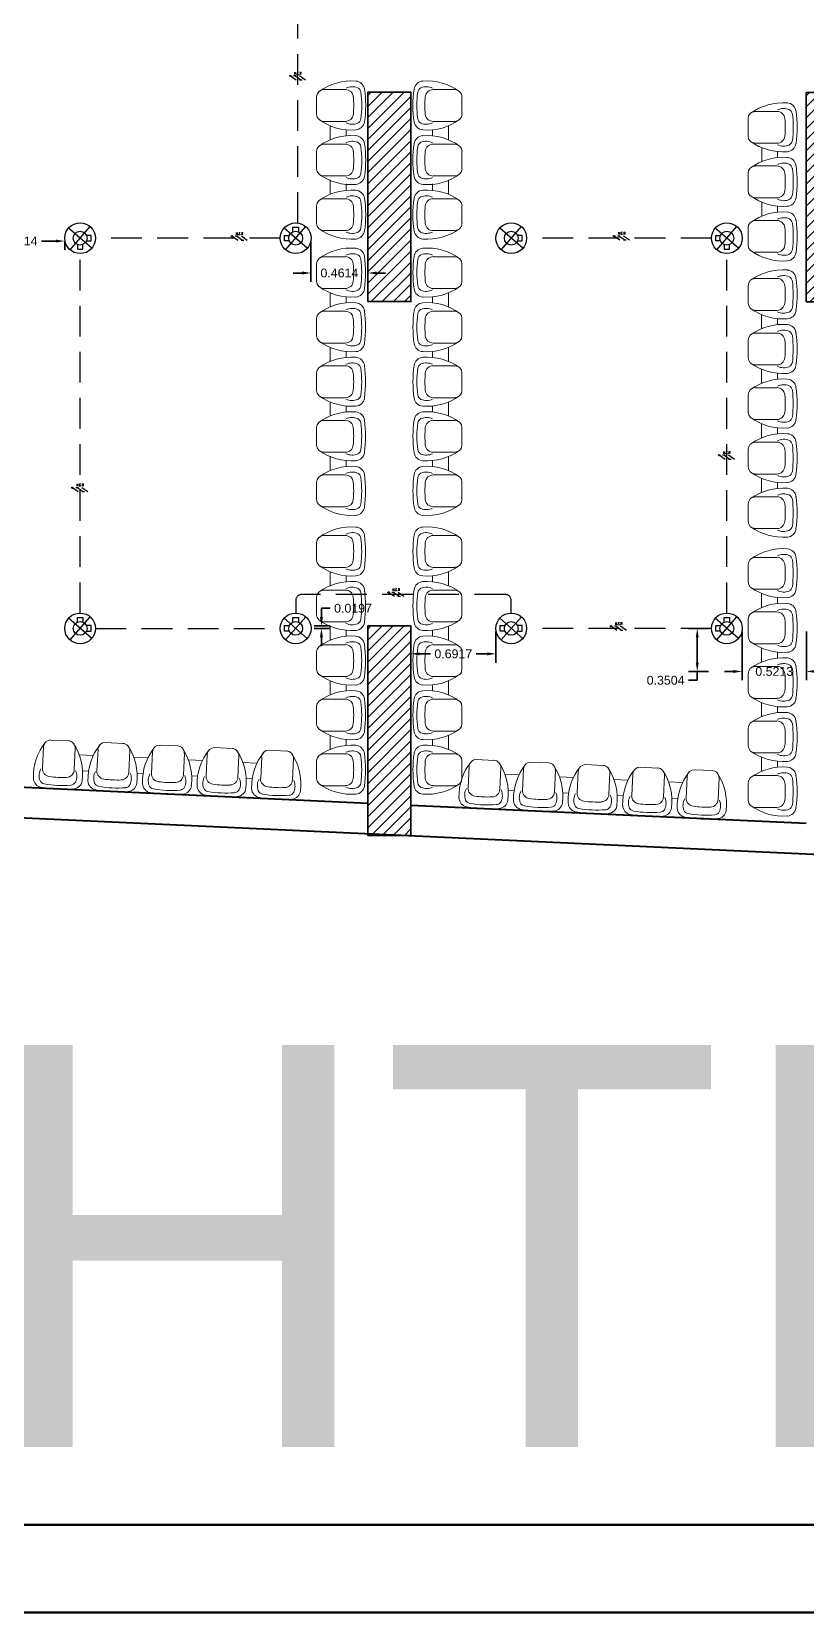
# Model space of a CAD drawing. Header units: inches. Extents: x 3955 to 4125, y 4886 to 4983.
# Drawn here: x 3981.01 to 3987.31, y 4916.64 to 4929.5 of the extents above; entities that cross this region are included whole.
import ezdxf
from ezdxf.enums import TextEntityAlignment as Align

# ---------------------------------------------------------------- set-up
doc = ezdxf.new("R2010")
doc.units = ezdxf.units.IN
doc.header["$MEASUREMENT"] = 0
doc.linetypes.add('ACAD_ISO03W100', pattern=[30, 12, -18])
doc.linetypes.add('HIDDEN', pattern=[0.375, 0.25, -0.125])
doc.layers.get('0').update_dxf_attribs({"lineweight": 35})
doc.layers.get('Defpoints').update_dxf_attribs({"lineweight": 25})
for name, color, linetype, lineweight in [('Column(S)', 24, 'Continuous', 35), ('DIM', 6, 'Continuous', 20), ('DIM IN', 12, 'Continuous', 15), ('FIRNTUR', 171, 'Continuous', 20), ('HA', 252, 'Continuous', 18), ('hatch col(S)', 45, 'Continuous', 15), ('walls', 7, 'Continuous', 40)]:
    doc.layers.add(name, color=color, linetype=linetype, lineweight=lineweight)
for name, color, linetype in [('E Wiring', 1, 'HIDDEN'), ('finish', 32, 'Continuous'), ('Lighting', 4, 'Continuous'), ('SHP-CTL-EL-102$0$00-TEXT FOR EMRG', 40, 'Continuous'), ('SHP-CTL-EL-102$0$HATCH MARK', 140, 'Continuous'), ('SHP-CTL-EL-102$0$XREF-LTG-T2-26$0$ELE-HATCH MARK', 2, 'Continuous'), ('WE - BOXES', 2, 'Continuous')]:
    doc.layers.add(name, color=color, linetype=linetype)
doc.styles.add('SHP-CTL-EL-102$0$XREF-LTG-T2-26$0$25_1', font='romans.shx', dxfattribs={"width": 0.8, "height": 2.5})
doc.styles.get("Standard").update_dxf_attribs({"font": 'arial.ttf'})
doc.dimstyles.get("Standard").update_dxf_attribs({"dimtxt": 0.18, "dimasz": 0.18, "dimexe": 0.18, "dimexo": 0.0625, "dimgap": 0.09, "dimtad": 0, "dimtih": 1, "dimtoh": 1, "dimdec": 4, "dimzin": 0, "dimdsep": 46, "dimtxsty": 'Standard', "dimcen": 0.09, "dimadec": 0, "dimazin": 0, "dimtfac": 1, "dimtdec": 4, "dimtofl": 0, "dimtmove": 0, "dimatfit": 3, "dimfxl": 1, "dimtolj": 1, "dimtzin": 0, "dimarcsym": 0})

# ---------------------------------------------------------------- blocks, each defined once
blk = doc.blocks.new('A$C71E71584')
at = {"layer": 'FIRNTUR', "color": 114, "true_color": 0x139b48}
for p, q in [((0.677, 2.806), (0.502, 2.806)), ((0.735, 2.606), (0.735, 2.748)), ((0.496, 2.479), (0.496, 2.431)), ((0.677, 2.547), (0.502, 2.547)), ((0.626, 2.512), (0.626, 2.398)), ((0.677, 2.362), (0.502, 2.362)), ((0.735, 2.304), (0.735, 2.162)), ((0.677, 2.103), (0.502, 2.103)), ((0.626, 2.068), (0.626, 1.954)), ((0.496, 2.035), (0.496, 1.987)), ((0.677, 1.918), (0.502, 1.918)), ((0.735, 1.718), (0.735, 1.86)), ((0.496, 1.591), (0.496, 1.543)), ((0.677, 1.659), (0.502, 1.659)), ((0.626, 1.624), (0.626, 1.51)), ((0.677, 1.474), (0.502, 1.474)), ((0.735, 1.416), (0.735, 1.274)), ((0.677, 1.215), (0.502, 1.215)), ((0.626, 1.183), (0.626, 1.066)), ((0.496, 1.15), (0.496, 1.099)), ((0.677, 1.03), (0.502, 1.03)), ((0.735, 0.972), (0.735, 0.83)), ((0.677, 0.771), (0.502, 0.771))]:
    blk.add_line(p, q, dxfattribs=at)
for centre, radius, start, end in [((0.423, 2.798), 0.0777, 94.9608, 171.5174), ((0.446, 2.711), 0.119, 64.6562, 111.7746), ((0.451, 2.426), 0.451, 54.1363, 94.4023), ((1.238, 2.677), 0.901, 171.5174, 188.4826), ((1.238, 2.677), 0.869, 172.7858, 187.2142), ((0.421, 2.78), 0.0453, 115.3851, 172.7858), ((1.238, 2.677), 0.804, 174.9735, 185.0265), ((0.502, 2.742), 0.0648, 90, 174.9735), ((0.677, 2.748), 0.0583, 0, 90), ((0.502, 2.612), 0.0648, 185.0265, 270), ((0.677, 2.606), 0.0583, 270, 0), ((0.423, 2.555), 0.0777, 188.4826, 265.0392), ((0.421, 2.574), 0.0453, 187.2142, 244.6149), ((0.446, 2.643), 0.119, 248.2254, 295.3438), ((0.451, 2.928), 0.451, 265.5977, 305.8637), ((1.238, 2.233), 0.901, 171.5174, 188.4826), ((0.423, 2.354), 0.0777, 94.9608, 171.5174), ((1.238, 2.233), 0.869, 172.7858, 187.2142), ((0.421, 2.336), 0.0453, 115.3851, 172.7858), ((0.446, 2.267), 0.119, 64.6562, 111.7746), ((0.451, 1.982), 0.451, 54.1363, 94.4023), ((0.502, 2.298), 0.0648, 90, 174.9735), ((0.677, 2.304), 0.0583, 0, 90), ((1.238, 2.233), 0.804, 174.9735, 185.0265), ((0.423, 2.111), 0.0777, 188.4826, 265.0392), ((0.421, 2.13), 0.0453, 187.2142, 244.6149), ((0.446, 2.199), 0.119, 248.2254, 295.3438), ((0.451, 2.484), 0.451, 265.5977, 305.8637), ((0.502, 2.168), 0.0648, 185.0265, 270), ((0.677, 2.162), 0.0583, 270, 0), ((0.423, 1.91), 0.0777, 94.9608, 171.5174), ((0.421, 1.892), 0.0453, 115.3851, 172.7858), ((0.446, 1.823), 0.119, 64.6562, 111.7746), ((0.451, 1.538), 0.451, 54.1363, 94.4023), ((1.238, 1.789), 0.901, 171.5174, 188.4826), ((1.238, 1.789), 0.869, 172.7858, 187.2142), ((1.238, 1.789), 0.804, 174.9735, 185.0265), ((0.502, 1.854), 0.0648, 90, 174.9735), ((0.677, 1.86), 0.0583, 0, 90), ((0.421, 1.686), 0.0453, 187.2142, 244.6149), ((0.451, 2.04), 0.451, 265.5977, 305.8637), ((0.502, 1.724), 0.0648, 185.0265, 270), ((0.677, 1.718), 0.0583, 270, 0), ((0.423, 1.667), 0.0777, 188.4826, 265.0392), ((0.423, 1.466), 0.0777, 94.9608, 171.5174), ((0.446, 1.755), 0.119, 248.2254, 295.3438), ((0.451, 1.094), 0.451, 54.1363, 94.4023), ((1.238, 1.345), 0.901, 171.5174, 188.4826), ((1.238, 1.345), 0.869, 172.7858, 187.2142), ((0.421, 1.448), 0.0453, 115.3851, 172.7858), ((0.446, 1.379), 0.119, 64.6562, 111.7746), ((1.238, 1.345), 0.804, 174.9735, 185.0265), ((0.502, 1.41), 0.0648, 90, 174.9735), ((0.677, 1.416), 0.0583, 0, 90), ((0.423, 1.223), 0.0777, 188.4826, 265.0392), ((0.421, 1.242), 0.0453, 187.2142, 244.6149), ((0.446, 1.311), 0.119, 248.2254, 295.3438), ((0.451, 1.596), 0.451, 265.5977, 305.8637), ((0.502, 1.28), 0.0648, 185.0265, 270), ((0.677, 1.274), 0.0583, 270, 0), ((1.238, 0.901), 0.901, 171.5174, 188.4826), ((0.423, 1.022), 0.0777, 94.9608, 171.5174), ((0.421, 1.004), 0.0453, 115.3851, 172.7858), ((0.446, 0.935), 0.119, 64.6562, 111.7746), ((0.451, 0.65), 0.451, 54.1363, 94.4023), ((0.502, 0.966), 0.0648, 90, 174.9735), ((0.677, 0.972), 0.0583, 0, 90), ((1.238, 0.901), 0.869, 172.7858, 187.2142), ((1.238, 0.901), 0.804, 174.9735, 185.0265), ((0.421, 0.798), 0.0453, 187.2142, 244.6149), ((0.451, 1.152), 0.451, 265.5977, 305.8637), ((0.502, 0.836), 0.0648, 185.0265, 270), ((0.677, 0.83), 0.0583, 270, 0), ((0.423, 0.779), 0.0777, 188.4826, 265.0392), ((0.446, 0.867), 0.119, 248.2254, 295.3438)]:
    blk.add_arc(centre, radius, start, end, dxfattribs=at)
blk = doc.blocks.new('fr')
at = {"layer": 'FIRNTUR', "color": 114, "true_color": 0x139b48}
for p, q in [((-0.284, 1.017), (-0.284, 1.159)), ((-0.226, 1.218), (-0.05, 1.218)), ((-0.226, 0.959), (-0.05, 0.959)), ((-0.174, 0.923), (-0.174, 0.809)), ((-0.226, 0.774), (-0.05, 0.774)), ((-0.045, 0.89), (-0.045, 0.842)), ((-0.284, 0.715), (-0.284, 0.573)), ((-0.226, 0.515), (-0.05, 0.515)), ((-0.174, 0.482), (-0.174, 0.365)), ((-0.045, 0.45), (-0.045, 0.398)), ((-0.284, 0.271), (-0.284, 0.129)), ((-0.226, 0.33), (-0.05, 0.33)), ((-0.226, 0.071), (-0.05, 0.071))]:
    blk.add_line(p, q, dxfattribs=at)
for centre, radius, start, end in [((0, 0.837), 0.451, 85.5977, 125.8637), ((0.028, 1.21), 0.0777, 8.4826, 85.0392), ((-0.226, 1.159), 0.0583, 90, 180), ((-0.05, 1.153), 0.0648, 5.0265, 90), ((0.006, 1.122), 0.119, 68.2254, 115.3438), ((-0.786, 1.088), 0.804, 354.9735, 5.0265), ((0.03, 1.192), 0.0453, 7.2142, 64.6149), ((-0.786, 1.088), 0.869, 352.7858, 7.2142), ((-0.786, 1.088), 0.901, 351.5174, 8.4826), ((-0.226, 1.017), 0.0583, 180, 270), ((0, 1.339), 0.451, 234.1363, 274.4023), ((-0.05, 1.023), 0.0648, 270, 354.9735), ((0.006, 1.054), 0.119, 244.6562, 291.7746), ((0.028, 0.967), 0.0777, 274.9608, 351.5174), ((0.03, 0.985), 0.0453, 295.3851, 352.7858), ((-0.226, 0.715), 0.0583, 90, 180), ((0, 0.393), 0.451, 85.5977, 125.8637), ((-0.05, 0.709), 0.0648, 5.0265, 90), ((0.006, 0.678), 0.119, 68.2254, 115.3438), ((0.028, 0.766), 0.0777, 8.4826, 85.0392), ((0.03, 0.748), 0.0453, 7.2142, 64.6149), ((-0.786, 0.644), 0.901, 351.5174, 8.4826), ((-0.786, 0.644), 0.804, 354.9735, 5.0265), ((-0.786, 0.644), 0.869, 352.7858, 7.2142), ((-0.226, 0.573), 0.0583, 180, 270), ((0, 0.895), 0.451, 234.1363, 274.4023), ((-0.05, 0.579), 0.0648, 270, 354.9735), ((0.03, 0.541), 0.0453, 295.3851, 352.7858), ((0, -0.051), 0.451, 85.5977, 125.8637), ((0.006, 0.61), 0.119, 244.6562, 291.7746), ((0.028, 0.523), 0.0777, 274.9608, 351.5174), ((0.028, 0.322), 0.0777, 8.4826, 85.0392), ((-0.226, 0.271), 0.0583, 90, 180), ((-0.05, 0.265), 0.0648, 5.0265, 90), ((0.006, 0.234), 0.119, 68.2254, 115.3438), ((-0.786, 0.2), 0.804, 354.9735, 5.0265), ((0.03, 0.304), 0.0453, 7.2142, 64.6149), ((-0.786, 0.2), 0.869, 352.7858, 7.2142), ((-0.786, 0.2), 0.901, 351.5174, 8.4826), ((-0.226, 0.129), 0.0583, 180, 270), ((-0.05, 0.135), 0.0648, 270, 354.9735), ((0, 0.451), 0.451, 234.1363, 274.4023), ((0.006, 0.166), 0.119, 244.6562, 291.7746), ((0.028, 0.079), 0.0777, 274.9608, 351.5174), ((0.03, 0.097), 0.0453, 295.3851, 352.7858)]:
    blk.add_arc(centre, radius, start, end, dxfattribs=at)
blk = doc.blocks.new('F3')
for p, q in [((0.094, -0.082), (-0.094, 0.082)), ((-0.082, -0.094), (0.082, 0.094))]:
    blk.add_line(p, q)
at = {"layer": 'Lighting'}
blk.add_circle((0, 0), 0.125, dxfattribs=at)
blk = doc.blocks.new('*D160')
at = {"layer": 'Defpoints', "color": 0}
for p in [(3548.627, 1328.764, 0), (3549.378, 1328.764, 0), (3548.627, 1328.741)]:
    blk.add_point(p, dxfattribs=at)
at = {"layer": 'DIM', "color": 0, "lineweight": -2, "transparency": 16777216}
for p, q in [((3548.627, 1328.739), (3548.627, 1328.669)), ((3548.699, 1328.741), (3548.817, 1328.741)), ((3549.306, 1328.741), (3549.188, 1328.741)), ((3549.378, 1328.739), (3549.378, 1328.669))]:
    blk.add_line(p, q, dxfattribs=at)
at = {"layer": 'DIM', "color": 0, "transparency": 16777216}
for points in [[(3548.699, 1328.753), (3548.699, 1328.729), (3548.627, 1328.741)], [(3549.306, 1328.753), (3549.306, 1328.729), (3549.378, 1328.741)]]:
    blk.add_solid(points, dxfattribs=at)
at = {"layer": 'DIM', "color": 0, "transparency": 16777216, "insert": (3549.003, 1328.741), "char_height": 0.072, "attachment_point": 5}
blk.add_mtext('\\A1;0.7514', dxfattribs=at)
blk = doc.blocks.new('*D161')
at = {"layer": 'Defpoints', "color": 0}
for p in [(3552.192, 1325.589, 0), (3552.883, 1325.589, 0), (3552.192, 1325.382)]:
    blk.add_point(p, dxfattribs=at)
at = {"layer": 'DIM', "color": 0, "lineweight": -2, "transparency": 16777216}
for p, q in [((3552.192, 1325.564), (3552.192, 1325.31)), ((3552.883, 1325.564), (3552.883, 1325.31)), ((3552.264, 1325.382), (3552.352, 1325.382)), ((3552.811, 1325.382), (3552.723, 1325.382))]:
    blk.add_line(p, q, dxfattribs=at)
at = {"layer": 'DIM', "color": 0, "transparency": 16777216}
for points in [[(3552.264, 1325.394), (3552.264, 1325.37), (3552.192, 1325.382)], [(3552.811, 1325.394), (3552.811, 1325.37), (3552.883, 1325.382)]]:
    blk.add_solid(points, dxfattribs=at)
at = {"layer": 'DIM', "color": 0, "transparency": 16777216, "insert": (3552.537, 1325.382), "char_height": 0.072, "attachment_point": 5}
blk.add_mtext('\\A1;0.6917', dxfattribs=at)
blk = doc.blocks.new('*D162')
at = {"layer": 'Defpoints', "color": 0}
for p in [(3554.885, 1325.589, 0), (3555.407, 1325.589, 0), (3555.407, 1325.239)]:
    blk.add_point(p, dxfattribs=at)
at = {"layer": 'DIM', "color": 0, "lineweight": -2, "transparency": 16777216}
for p, q in [((3554.885, 1325.564), (3554.885, 1325.167)), ((3555.407, 1325.564), (3555.407, 1325.167)), ((3554.813, 1325.239), (3554.741, 1325.239)), ((3555.479, 1325.239), (3555.551, 1325.239))]:
    blk.add_line(p, q, dxfattribs=at)
at = {"layer": 'DIM', "color": 0, "transparency": 16777216}
for points in [[(3554.813, 1325.251), (3554.813, 1325.227), (3554.885, 1325.239)], [(3555.479, 1325.251), (3555.479, 1325.227), (3555.407, 1325.239)]]:
    blk.add_solid(points, dxfattribs=at)
at = {"layer": 'DIM', "color": 0, "transparency": 16777216, "insert": (3555.146, 1325.239), "char_height": 0.072, "attachment_point": 5}
blk.add_mtext('\\A1;0.5213', dxfattribs=at)
blk = doc.blocks.new('*D163')
at = {"layer": 'Defpoints', "color": 0}
for p in [(3551.38, 1328.764, 0), (3551.842, 1328.764, 0), (3551.842, 1328.481)]:
    blk.add_point(p, dxfattribs=at)
at = {"layer": 'DIM', "color": 0, "lineweight": -2, "transparency": 16777216}
for p, q in [((3551.38, 1328.739), (3551.38, 1328.409)), ((3551.842, 1328.739), (3551.842, 1328.409)), ((3551.308, 1328.481), (3551.236, 1328.481)), ((3551.914, 1328.481), (3551.986, 1328.481))]:
    blk.add_line(p, q, dxfattribs=at)
at = {"layer": 'DIM', "color": 0, "transparency": 16777216}
for points in [[(3551.308, 1328.493), (3551.308, 1328.469), (3551.38, 1328.481)], [(3551.914, 1328.493), (3551.914, 1328.469), (3551.842, 1328.481)]]:
    blk.add_solid(points, dxfattribs=at)
at = {"layer": 'DIM', "color": 0, "transparency": 16777216, "insert": (3551.611, 1328.481), "char_height": 0.072, "attachment_point": 5}
blk.add_mtext('\\A1;0.4614', dxfattribs=at)
blk = doc.blocks.new('SHP-CTL-EL-102$0$XREF-LTG-T2-26$0$H.M -NUTRAL')
at = {"layer": 'SHP-CTL-EL-102$0$XREF-LTG-T2-26$0$ELE-HATCH MARK'}
h = blk.add_hatch(color=140, dxfattribs=at)
edge = h.paths.add_edge_path()
edge.add_arc((-62, 45), 14.2, 0, 360)
at = {"layer": 'SHP-CTL-EL-102$0$XREF-LTG-T2-26$0$ELE-HATCH MARK', "color": 140}
blk.add_line((62, -45), (-62, 45), dxfattribs=at)
blk.add_circle((-62, 45), 14.2, dxfattribs=at)
blk = doc.blocks.new('SHP-CTL-EL-102$0$XREF-LTG-T2-26$0$EARTH')
at = {"layer": 'SHP-CTL-EL-102$0$XREF-LTG-T2-26$0$ELE-HATCH MARK', "color": 140}
for p, q in [((-34, 45), (-90, 45)), ((62, -45), (-62, 45)), ((90, -45), (34, -45))]:
    blk.add_line(p, q, dxfattribs=at)
blk = doc.blocks.new('SHP-CTL-EL-102$0$XREF-LTG-T2-26$0$H.M -RETURN-SWITCH')
at = {"layer": 'SHP-CTL-EL-102$0$XREF-LTG-T2-26$0$ELE-HATCH MARK', "color": 140}
blk.add_line((62, -45), (-62, 45), dxfattribs=at)
blk = doc.blocks.new('SHP-CTL-EL-102$0$XREF-LTG-T2-26$0$N.E.R')
for name, p in [('SHP-CTL-EL-102$0$XREF-LTG-T2-26$0$H.M -NUTRAL', (-100, 0)), ('SHP-CTL-EL-102$0$XREF-LTG-T2-26$0$EARTH', (0, 0)), ('SHP-CTL-EL-102$0$XREF-LTG-T2-26$0$H.M -RETURN-SWITCH', (100, 0))]:
    blk.add_blockref(name, p)
blk = doc.blocks.new('*U102')
at = {"layer": 'SHP-CTL-EL-102$0$HATCH MARK'}
blk.add_blockref('SHP-CTL-EL-102$0$XREF-LTG-T2-26$0$N.E.R', (0, 0), dxfattribs=at)
at = {"layer": 'SHP-CTL-EL-102$0$HATCH MARK', "style": 'SHP-CTL-EL-102$0$XREF-LTG-T2-26$0$25_1', "width": 0.8}
blk.add_text('N.E.R', height=50, dxfattribs=at).set_placement((0, 100), align=Align.MIDDLE_CENTER)
blk = doc.blocks.new('*D199')
at = {"layer": 'Defpoints', "color": 0}
for p in [(3554.636, 1325.589, 0), (3554.52, 1325.239), (3554.636, 1325.239, 0)]:
    blk.add_point(p, dxfattribs=at)
at = {"layer": 'DIM', "color": 0, "lineweight": -2, "transparency": 16777216}
for p, q in [((3554.611, 1325.589), (3554.448, 1325.589)), ((3554.52, 1325.517), (3554.52, 1325.311)), ((3554.611, 1325.239), (3554.448, 1325.239)), ((3554.52, 1325.167), (3554.448, 1325.167)), ((3554.52, 1325.239), (3554.52, 1325.167))]:
    blk.add_line(p, q, dxfattribs=at)
at = {"layer": 'DIM', "color": 0, "transparency": 16777216}
for points in [[(3554.508, 1325.517), (3554.532, 1325.517), (3554.52, 1325.589)], [(3554.508, 1325.311), (3554.532, 1325.311), (3554.52, 1325.239)]]:
    blk.add_solid(points, dxfattribs=at)
at = {"layer": 'DIM', "color": 0, "transparency": 16777216, "insert": (3554.263, 1325.167), "char_height": 0.072, "attachment_point": 5}
blk.add_mtext('\\A1;0.3504', dxfattribs=at)
blk = doc.blocks.new('*D200')
at = {"layer": 'Defpoints', "color": 0}
for p in [(3551.38, 1325.609, 0), (3551.38, 1325.589, 0), (3551.465, 1325.609)]:
    blk.add_point(p, dxfattribs=at)
at = {"layer": 'DIM', "color": 0, "lineweight": -2, "transparency": 16777216}
for p, q in [((3551.465, 1325.681), (3551.465, 1325.753)), ((3551.465, 1325.753), (3551.537, 1325.753)), ((3551.405, 1325.609), (3551.537, 1325.609)), ((3551.405, 1325.589), (3551.537, 1325.589)), ((3551.465, 1325.517), (3551.465, 1325.445))]:
    blk.add_line(p, q, dxfattribs=at)
at = {"layer": 'DIM', "color": 0, "transparency": 16777216}
for points in [[(3551.453, 1325.681), (3551.477, 1325.681), (3551.465, 1325.609)], [(3551.453, 1325.517), (3551.477, 1325.517), (3551.465, 1325.589)]]:
    blk.add_solid(points, dxfattribs=at)
at = {"layer": 'DIM', "color": 0, "transparency": 16777216, "insert": (3551.722, 1325.753), "char_height": 0.072, "attachment_point": 5}
blk.add_mtext('\\A1;0.0197', dxfattribs=at)
blk = doc.blocks.new('*U118')
at = {"layer": 'WE - BOXES'}
for points in [[(0.055, -0.024), (0.096, -0.024), (0.096, 0.024), (0.055, 0.024)], [(-0.024, -0.055), (-0.024, -0.096), (0.024, -0.096), (0.024, -0.055)]]:
    blk.add_lwpolyline(points, dxfattribs=at)
blk.add_circle((0, 0), 0.06, dxfattribs=at)
blk = doc.blocks.new('*U110')
at = {"layer": 'WE - BOXES'}
for points in [[(-0.024, 0.055), (-0.024, 0.096), (0.024, 0.096), (0.024, 0.055)], [(0.055, -0.024), (0.096, -0.024), (0.096, 0.024), (0.055, 0.024)]]:
    blk.add_lwpolyline(points, dxfattribs=at)
blk.add_circle((0, 0), 0.06, dxfattribs=at)
blk = doc.blocks.new('*U114')
at = {"layer": 'WE - BOXES'}
for points in [[(-0.055, -0.024), (-0.096, -0.024), (-0.096, 0.024), (-0.055, 0.024)], [(-0.024, 0.055), (-0.024, 0.096), (0.024, 0.096), (0.024, 0.055)]]:
    blk.add_lwpolyline(points, dxfattribs=at)
blk.add_circle((0, 0), 0.06, dxfattribs=at)
blk = doc.blocks.new('*U112')
at = {"layer": 'WE - BOXES'}
for points in [[(-0.055, -0.024), (-0.096, -0.024), (-0.096, 0.024), (-0.055, 0.024)], [(0.055, -0.024), (0.096, -0.024), (0.096, 0.024), (0.055, 0.024)]]:
    blk.add_lwpolyline(points, dxfattribs=at)
blk.add_circle((0, 0), 0.06, dxfattribs=at)
blk = doc.blocks.new('*U111')
at = {"layer": 'WE - BOXES'}
for points in [[(-0.055, -0.024), (-0.096, -0.024), (-0.096, 0.024), (-0.055, 0.024)], [(-0.024, -0.055), (-0.024, -0.096), (0.024, -0.096), (0.024, -0.055)]]:
    blk.add_lwpolyline(points, dxfattribs=at)
blk.add_circle((0, 0), 0.06, dxfattribs=at)
blk = doc.blocks.new('*U123')
at = {"layer": 'WE - BOXES'}
blk.add_lwpolyline([(0.055, -0.024), (0.096, -0.024), (0.096, 0.024), (0.055, 0.024)], dxfattribs=at)
blk.add_circle((0, 0), 0.06, dxfattribs=at)
blk = doc.blocks.new('A$C7440799B')
at = {"layer": 'hatch col(S)', "ltscale": 2.5}
h = blk.add_hatch(dxfattribs=at)
h.set_pattern_fill('ANSI31', color=256, scale=0.02, angle=-360)
h.set_pattern_definition([(45, (-150.37559, 287.30123), (-0.044901281, 0.044901281), [])])
h.paths.add_polyline_path([(24.31269, -10.86432), (23.96269, -10.86432), (23.96269, -12.56855), (24.31269, -12.56855)])
h = blk.add_hatch(dxfattribs=at)
h.set_pattern_fill('ANSI31', color=256, scale=0.02, angle=-360)
h.set_pattern_definition([(45, (-146.810845, 287.298616), (-0.044901281, 0.044901281), [])])
h.paths.add_polyline_path([(27.87743, -10.86693), (27.52743, -10.86693), (27.52743, -12.57117), (27.87743, -12.57117)])
h = blk.add_hatch(dxfattribs=at)
h.set_pattern_fill('ANSI31', color=256, scale=0.02, angle=-360)
h.set_pattern_definition([(45, (-150.375845, 282.95811), (-0.044901281, 0.044901281), [])])
h.paths.add_polyline_path([(24.31243, -15.20744), (23.96243, -15.20744), (23.96243, -16.91167), (24.31243, -16.91167)])
at = {"layer": 'Column(S)', "ltscale": 2.5}
for points in [[(23.96269, -12.56855), (24.31269, -12.56855), (24.31269, -10.86432), (23.96269, -10.86432)], [(27.52743, -12.57117), (27.87743, -12.57117), (27.87743, -10.86693), (27.52743, -10.86693)], [(23.96243, -16.91167), (24.31243, -16.91167), (24.31243, -15.20744), (23.96243, -15.20744)]]:
    blk.add_lwpolyline(points, close=True, dxfattribs=at)
at = {"layer": 'E Wiring'}
for points in [[(23.3941, -11.92852), (23.3941, -9.5687, -0.41421356), (23.4041, -9.5587), (23.46023, -9.5587)], [(25.12896, -15.10227), (25.12896, -15.00131, 0.41421356), (25.07896, -14.95131), (23.42646, -14.95131, 0.41421356), (23.37646, -15.00131), (23.37646, -15.10227)]]:
    blk.add_lwpolyline(points, format="xyb", dxfattribs=at)
for points in [[(23.25162, -12.0521), (21.74879, -12.0521)], [(26.75662, -12.0521), (25.25379, -12.0521)], [(21.62396, -15.10227), (21.62396, -12.17693)], [(26.88146, -15.10227), (26.88146, -12.17693)], [(21.74879, -15.2271), (23.25162, -15.2271)], [(26.75662, -15.2271), (25.25379, -15.2271)]]:
    blk.add_lwpolyline(points, dxfattribs=at)
at = {"layer": 'HA', "linetype": 'ACAD_ISO03W100'}
blk.add_lwpolyline([(38.34643, -17.56091), (13.15779, -16.40339)], dxfattribs=at)
at = {"layer": 'walls', "ltscale": 2.5}
for p, q in [((38.11783, -17.54981), (13.15779, -16.40425)), ((23.96243, -16.65076), (20.74779, -16.50311)), ((27.52763, -16.81452), (24.31243, -16.66684))]:
    blk.add_line(p, q, dxfattribs=at)
at = {"layer": 'DIM IN'}
for p in [(23.8305, -12.06066, 0), (27.33859, -12.23815, 0)]:
    blk.add_blockref('fr', p, dxfattribs=at)
at = {"layer": 'DIM IN', "xscale": -1}
blk.add_blockref('fr', (24.44437, -12.06066, 0), dxfattribs=at)
at = {"layer": 'finish', "ltscale": 2.5, "xscale": -1}
for p in [(24.28192, -15.00895, 0), (27.79001, -15.18643, 0), (24.28192, -17.2778, 0), (27.79001, -17.45529, 0)]:
    blk.add_blockref('A$C71E71584', p, dxfattribs=at)
at = {"layer": 'finish', "ltscale": 2.5}
for p in [(23.99295, -15.00895, 0), (23.99295, -17.2778, 0)]:
    blk.add_blockref('A$C71E71584', p, dxfattribs=at)
at = {"layer": 'finish', "ltscale": 2.5, "rotation": 87.32298343690873}
for p in [(24.09721, -16.99773), (27.55705, -17.15665)]:
    blk.add_blockref('A$C71E71584', p, dxfattribs=at)
at = {"layer": 'Lighting'}
for p in [(21.62396, -12.0521), (23.37646, -12.0521), (25.12896, -12.0521), (26.88146, -12.0521), (21.62396, -15.2271), (23.37646, -15.2271), (25.12896, -15.2271), (26.88146, -15.2271)]:
    blk.add_blockref('F3', p, dxfattribs=at)
at = {"layer": 'SHP-CTL-EL-102$0$00-TEXT FOR EMRG', "xscale": 0.000384, "yscale": 0.000384, "zscale": 0.000384}
for p in [(23.3941, -10.74861), (22.92003, -12.05327), (26.02736, -12.0521), (26.88146, -13.83452), (21.62396, -14.09965), (24.19392, -14.95131), (26.00262, -15.2271)]:
    blk.add_blockref('*U102', p, dxfattribs=at)
at = {"layer": 'WE - BOXES', "xscale": 0.9359999999999999, "yscale": 0.9359999999999999, "zscale": 0.9359999999999999}
for name, p in [('*U118', (21.62396, -12.0521)), ('*U114', (23.37646, -12.0521)), ('*U123', (25.12896, -12.0521)), ('*U111', (26.88146, -12.0521)), ('*U110', (21.62396, -15.2271)), ('*U114', (23.37646, -15.2271)), ('*U112', (25.12896, -15.2271)), ('*U114', (26.88146, -15.2271))]:
    blk.add_blockref(name, p, dxfattribs=at)
at = {"layer": 'DIM'}
for base, p1, p2, picture, middle in [((20.74771, -12.07505, 0), (21.49912, -12.0521), (20.74771, -12.0521), '*D160', (21.12342, -12.07505, 0)), ((23.96269, -12.33596, 0), (23.50129, -12.0521), (23.96269, -12.0521), '*D163', (23.73199, -12.33596, 0)), ((24.31243, -15.43458, 0), (25.00412, -15.2271), (24.31243, -15.2271), '*D161', (24.65828, -15.43458, 0)), ((27.52763, -15.57754, 0), (27.00629, -15.2271), (27.52763, -15.2271), '*D162', (27.26696, -15.57754, 0))]:
    dim = blk.add_linear_dim(base=base, p1=p1, p2=p2, dimstyle='Standard', dxfattribs=at)
    dim.commit()
    dim.dimension.update_dxf_attribs({"geometry": picture, "text_midpoint": middle, "insert": (-3527.87912, -1340.81648)})
for base, p1, p2, picture, middle in [((23.58568, -15.20744, 0), (23.50129, -15.2271), (23.50129, -15.20744), '*D200', (23.84313, -15.06344, 0)), ((26.64124, -15.57754, 0), (26.75662, -15.2271), (26.75662, -15.57754), '*D199', (26.38393, -15.64954, 0))]:
    dim = blk.add_linear_dim(base=base, p1=p1, p2=p2, angle=90, dimstyle='Standard', dxfattribs=at)
    dim.commit()
    dim.dimension.update_dxf_attribs({"geometry": picture, "text_midpoint": middle, "insert": (-3527.87912, -1340.81648)})

msp = doc.modelspace()

# ---------------------------------------------------------------- linework, layer by layer
at = {"color": 1, "lineweight": 50}
msp.add_lwpolyline([(4010.621, 4946.005), (3955.946, 4946.005), (3955.946, 4917.353), (4010.621, 4917.353)], close=True, dxfattribs=at)
at = {"color": 215, "lineweight": 50, "true_color": 0xa953a0}
msp.add_lwpolyline([(4067.51, 4916.642), (3955.211, 4916.642)], dxfattribs=at)

# ---------------------------------------------------------------- block references
msp.add_blockref('A$C7440799B', (3959.781, 4939.875))

# ---------------------------------------------------------------- texts
at = {"color": 215, "lineweight": 50, "true_color": 0xa953a0, "insert": (3973.176, 4921.259), "char_height": 3.2726, "attachment_point": 1}
msp.add_mtext_dynamic_manual_height_columns('LIGHTING', width=17.0823, gutter_width=1, heights=[0], dxfattribs=at)

doc.saveas('drawing.dxf')
